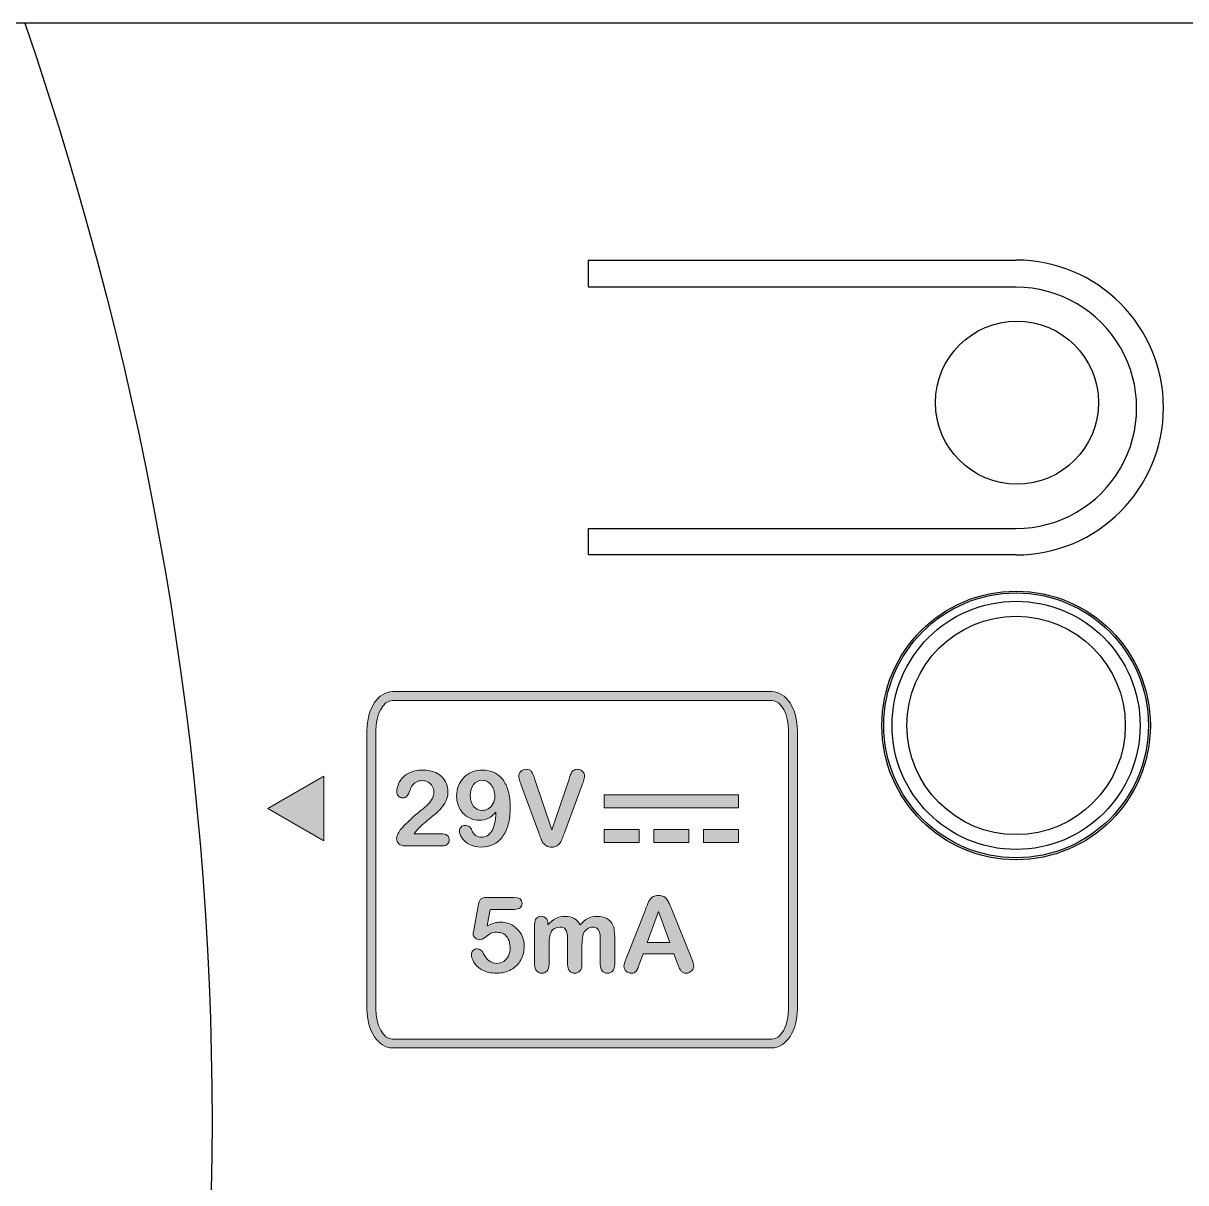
# Model space of a CAD drawing. Header units: millimetres. Extents: x -559267 to 14075, y 0 to 209897.
# Drawn here: x 895.9 to 904.59, y 112.74 to 121.4 of the extents above; entities that cross this region are included whole.
import ezdxf
from ezdxf.enums import TextEntityAlignment as Align

# ---------------------------------------------------------------- set-up
doc = ezdxf.new("R2010")
doc.units = ezdxf.units.MM
doc.layers.add('Enclosure', color=7, linetype='Continuous')
doc.layers.add('Serigraph', color=7, linetype='Continuous')
doc.layers.add('Таблицы', color=7, linetype='Continuous', lineweight=13)
doc.styles.get("Standard").update_dxf_attribs({"font": 'arial.ttf'})
doc.styles.add('Unecom', font='GOST2304A_0.ttf', dxfattribs={"height": 2.5})

# ---------------------------------------------------------------- blocks, each defined once
blk = doc.blocks.new('Dali Draiver1')
at = {"layer": 'Serigraph'}
h = blk.add_hatch(color=256, dxfattribs=at)
h.dxf.hatch_style = 2
edge = h.paths.add_edge_path()
edge.add_spline(control_points=[(-42.344, 23.611), (-42.344, 23.611), (-49.993, 23.611), (-49.993, 23.611), (-50.281, 23.611), (-50.507, 23.957), (-50.507, 24.399), (-50.507, 24.399), (-50.507, 29.999), (-50.507, 29.999), (-50.507, 30.441), (-50.281, 30.788), (-49.993, 30.788), (-49.993, 30.788), (-42.344, 30.788), (-42.344, 30.788), (-42.056, 30.788), (-41.83, 30.441), (-41.83, 29.999), (-41.83, 29.999), (-41.83, 24.399), (-41.83, 24.399), (-41.83, 23.957), (-42.056, 23.611), (-42.344, 23.611)], knot_values=[0, 0, 0, 0, 1, 1, 1, 2, 2, 2, 3, 3, 3, 4, 4, 4, 5, 5, 5, 6, 6, 6, 7, 7, 7, 8, 8, 8, 8], degree=3, periodic=0)
edge = h.paths.add_edge_path()
edge.add_spline(control_points=[(-49.993, 30.611), (-50.176, 30.611), (-50.33, 30.331), (-50.33, 29.999), (-50.33, 29.999), (-50.33, 24.399), (-50.33, 24.399), (-50.33, 24.068), (-50.176, 23.788), (-49.993, 23.788), (-49.993, 23.788), (-42.344, 23.788), (-42.344, 23.788), (-42.161, 23.788), (-42.007, 24.068), (-42.007, 24.399), (-42.007, 24.399), (-42.007, 29.999), (-42.007, 29.999), (-42.007, 30.331), (-42.161, 30.611), (-42.344, 30.611), (-42.344, 30.611), (-49.993, 30.611), (-49.993, 30.611)], knot_values=[0, 0, 0, 0, 1, 1, 1, 2, 2, 2, 3, 3, 3, 4, 4, 4, 5, 5, 5, 6, 6, 6, 7, 7, 7, 8, 8, 8, 8], degree=3, periodic=0)
blk.add_hatch(color=256, dxfattribs=at).paths.add_polyline_path([(-51.374, 27.779), (-52.503, 28.431), (-51.374, 29.083)])
h = blk.add_hatch(color=256, dxfattribs=at)
h.dxf.hatch_style = 2
edge = h.paths.add_edge_path()
edge.add_spline(control_points=[(-49.554, 27.926), (-49.554, 27.926), (-49.014, 27.926), (-49.014, 27.926), (-48.96, 27.926), (-48.919, 27.915), (-48.891, 27.892), (-48.863, 27.87), (-48.849, 27.84), (-48.849, 27.803), (-48.849, 27.769), (-48.86, 27.74), (-48.882, 27.717), (-48.905, 27.693), (-48.939, 27.682), (-48.984, 27.682), (-48.984, 27.682), (-49.745, 27.682), (-49.745, 27.682), (-49.797, 27.682), (-49.837, 27.696), (-49.866, 27.725), (-49.895, 27.753), (-49.909, 27.787), (-49.909, 27.825), (-49.909, 27.85), (-49.9, 27.883), (-49.881, 27.924), (-49.863, 27.965), (-49.842, 27.997), (-49.82, 28.021), (-49.729, 28.116), (-49.646, 28.197), (-49.572, 28.265), (-49.499, 28.333), (-49.446, 28.378), (-49.414, 28.399), (-49.358, 28.439), (-49.311, 28.479), (-49.273, 28.519), (-49.236, 28.56), (-49.207, 28.601), (-49.187, 28.643), (-49.168, 28.686), (-49.158, 28.727), (-49.158, 28.768), (-49.158, 28.812), (-49.168, 28.851), (-49.189, 28.886), (-49.21, 28.921), (-49.239, 28.948), (-49.275, 28.967), (-49.311, 28.987), (-49.351, 28.996), (-49.393, 28.996), (-49.484, 28.996), (-49.555, 28.957), (-49.606, 28.877), (-49.613, 28.867), (-49.625, 28.839), (-49.641, 28.793), (-49.657, 28.746), (-49.675, 28.711), (-49.696, 28.686), (-49.716, 28.661), (-49.746, 28.649), (-49.785, 28.649), (-49.82, 28.649), (-49.848, 28.66), (-49.871, 28.683), (-49.894, 28.706), (-49.905, 28.737), (-49.905, 28.776), (-49.905, 28.824), (-49.894, 28.873), (-49.873, 28.925), (-49.852, 28.977), (-49.82, 29.023), (-49.777, 29.066), (-49.735, 29.108), (-49.681, 29.141), (-49.616, 29.167), (-49.551, 29.193), (-49.475, 29.206), (-49.387, 29.206), (-49.282, 29.206), (-49.192, 29.19), (-49.118, 29.156), (-49.069, 29.134), (-49.027, 29.104), (-48.99, 29.066), (-48.954, 29.027), (-48.925, 28.982), (-48.905, 28.932), (-48.885, 28.881), (-48.875, 28.828), (-48.875, 28.774), (-48.875, 28.689), (-48.896, 28.611), (-48.938, 28.541), (-48.981, 28.471), (-49.024, 28.416), (-49.068, 28.377), (-49.112, 28.337), (-49.186, 28.275), (-49.29, 28.19), (-49.393, 28.105), (-49.464, 28.04), (-49.503, 27.993), (-49.52, 27.974), (-49.536, 27.952), (-49.554, 27.926)], knot_values=[0, 0, 0, 0, 1, 1, 1, 2, 2, 2, 3, 3, 3, 4, 4, 4, 5, 5, 5, 6, 6, 6, 7, 7, 7, 8, 8, 8, 9, 9, 9, 10, 10, 10, 11, 11, 11, 12, 12, 12, 13, 13, 13, 14, 14, 14, 15, 15, 15, 16, 16, 16, 17, 17, 17, 18, 18, 18, 19, 19, 19, 20, 20, 20, 21, 21, 21, 22, 22, 22, 23, 23, 23, 24, 24, 24, 25, 25, 25, 26, 26, 26, 27, 27, 27, 28, 28, 28, 29, 29, 29, 30, 30, 30, 31, 31, 31, 32, 32, 32, 33, 33, 33, 34, 34, 34, 35, 35, 35, 36, 36, 36, 37, 37, 37, 37], degree=3, periodic=0)
h = blk.add_hatch(color=256, dxfattribs=at)
h.dxf.hatch_style = 2
edge = h.paths.add_edge_path()
edge.add_spline(control_points=[(-47.906, 28.361), (-47.952, 28.307), (-48.003, 28.266), (-48.059, 28.239), (-48.115, 28.212), (-48.177, 28.198), (-48.245, 28.198), (-48.31, 28.198), (-48.37, 28.211), (-48.427, 28.236), (-48.483, 28.261), (-48.531, 28.296), (-48.572, 28.342), (-48.613, 28.387), (-48.645, 28.439), (-48.667, 28.5), (-48.689, 28.56), (-48.7, 28.623), (-48.7, 28.689), (-48.7, 28.76), (-48.688, 28.828), (-48.663, 28.891), (-48.638, 28.955), (-48.602, 29.01), (-48.556, 29.057), (-48.51, 29.104), (-48.455, 29.141), (-48.391, 29.167), (-48.328, 29.193), (-48.257, 29.206), (-48.18, 29.206), (-48.091, 29.206), (-48.012, 29.19), (-47.942, 29.157), (-47.873, 29.125), (-47.814, 29.078), (-47.767, 29.016), (-47.719, 28.955), (-47.683, 28.877), (-47.657, 28.783), (-47.632, 28.69), (-47.619, 28.584), (-47.619, 28.465), (-47.619, 28.333), (-47.632, 28.216), (-47.659, 28.115), (-47.686, 28.014), (-47.725, 27.929), (-47.777, 27.861), (-47.828, 27.792), (-47.889, 27.741), (-47.961, 27.708), (-48.033, 27.675), (-48.114, 27.658), (-48.205, 27.658), (-48.294, 27.658), (-48.372, 27.675), (-48.438, 27.709), (-48.505, 27.743), (-48.555, 27.785), (-48.589, 27.836), (-48.624, 27.887), (-48.641, 27.936), (-48.641, 27.982), (-48.641, 28.011), (-48.63, 28.037), (-48.609, 28.06), (-48.588, 28.083), (-48.56, 28.094), (-48.527, 28.094), (-48.497, 28.094), (-48.47, 28.086), (-48.446, 28.069), (-48.422, 28.052), (-48.403, 28.026), (-48.391, 27.993), (-48.376, 27.951), (-48.351, 27.918), (-48.316, 27.893), (-48.28, 27.868), (-48.241, 27.855), (-48.197, 27.855), (-48.157, 27.855), (-48.12, 27.865), (-48.085, 27.885), (-48.05, 27.905), (-48.02, 27.933), (-47.995, 27.97), (-47.945, 28.044), (-47.916, 28.174), (-47.906, 28.361)], knot_values=[0, 0, 0, 0, 1, 1, 1, 2, 2, 2, 3, 3, 3, 4, 4, 4, 5, 5, 5, 6, 6, 6, 7, 7, 7, 8, 8, 8, 9, 9, 9, 10, 10, 10, 11, 11, 11, 12, 12, 12, 13, 13, 13, 14, 14, 14, 15, 15, 15, 16, 16, 16, 17, 17, 17, 18, 18, 18, 19, 19, 19, 20, 20, 20, 21, 21, 21, 22, 22, 22, 23, 23, 23, 24, 24, 24, 25, 25, 25, 26, 26, 26, 27, 27, 27, 28, 28, 28, 29, 29, 29, 30, 30, 30, 30], degree=3, periodic=0)
edge = h.paths.add_edge_path()
edge.add_spline(control_points=[(-47.93, 28.677), (-47.93, 28.724), (-47.936, 28.767), (-47.949, 28.807), (-47.962, 28.846), (-47.98, 28.881), (-48.003, 28.909), (-48.026, 28.938), (-48.054, 28.961), (-48.086, 28.978), (-48.118, 28.994), (-48.153, 29.002), (-48.19, 29.002), (-48.256, 29.002), (-48.311, 28.974), (-48.357, 28.918), (-48.402, 28.862), (-48.425, 28.788), (-48.425, 28.696), (-48.425, 28.604), (-48.402, 28.531), (-48.357, 28.476), (-48.311, 28.422), (-48.254, 28.395), (-48.184, 28.395), (-48.142, 28.395), (-48.101, 28.406), (-48.062, 28.428), (-48.023, 28.451), (-47.991, 28.483), (-47.967, 28.526), (-47.942, 28.569), (-47.93, 28.619), (-47.93, 28.677)], knot_values=[0, 0, 0, 0, 1, 1, 1, 2, 2, 2, 3, 3, 3, 4, 4, 4, 5, 5, 5, 6, 6, 6, 7, 7, 7, 8, 8, 8, 9, 9, 9, 10, 10, 10, 11, 11, 11, 11], degree=3, periodic=0)
h = blk.add_hatch(color=256, dxfattribs=at)
h.dxf.hatch_style = 2
edge = h.paths.add_edge_path()
edge.add_spline(control_points=[(-47.121, 29.021), (-47.121, 29.021), (-46.778, 28.005), (-46.778, 28.005), (-46.778, 28.005), (-46.433, 29.028), (-46.433, 29.028), (-46.416, 29.082), (-46.402, 29.119), (-46.393, 29.14), (-46.384, 29.161), (-46.369, 29.18), (-46.349, 29.197), (-46.328, 29.214), (-46.3, 29.223), (-46.264, 29.223), (-46.238, 29.223), (-46.213, 29.216), (-46.191, 29.203), (-46.169, 29.19), (-46.151, 29.172), (-46.138, 29.151), (-46.126, 29.129), (-46.119, 29.107), (-46.119, 29.085), (-46.119, 29.07), (-46.121, 29.054), (-46.125, 29.036), (-46.13, 29.018), (-46.135, 29.001), (-46.141, 28.984), (-46.147, 28.967), (-46.153, 28.95), (-46.16, 28.932), (-46.16, 28.932), (-46.526, 27.942), (-46.526, 27.942), (-46.54, 27.904), (-46.553, 27.868), (-46.566, 27.834), (-46.579, 27.8), (-46.594, 27.77), (-46.611, 27.744), (-46.628, 27.718), (-46.651, 27.697), (-46.68, 27.681), (-46.709, 27.664), (-46.744, 27.656), (-46.785, 27.656), (-46.826, 27.656), (-46.861, 27.664), (-46.89, 27.68), (-46.918, 27.696), (-46.941, 27.718), (-46.959, 27.744), (-46.977, 27.771), (-46.992, 27.801), (-47.005, 27.835), (-47.018, 27.868), (-47.031, 27.904), (-47.044, 27.942), (-47.044, 27.942), (-47.405, 28.924), (-47.405, 28.924), (-47.411, 28.942), (-47.418, 28.959), (-47.424, 28.977), (-47.431, 28.994), (-47.436, 29.012), (-47.441, 29.032), (-47.445, 29.052), (-47.447, 29.069), (-47.447, 29.083), (-47.447, 29.118), (-47.433, 29.15), (-47.405, 29.179), (-47.377, 29.208), (-47.341, 29.223), (-47.299, 29.223), (-47.246, 29.223), (-47.209, 29.207), (-47.187, 29.175), (-47.166, 29.143), (-47.143, 29.091), (-47.121, 29.021)], knot_values=[0, 0, 0, 0, 1, 1, 1, 2, 2, 2, 3, 3, 3, 4, 4, 4, 5, 5, 5, 6, 6, 6, 7, 7, 7, 8, 8, 8, 9, 9, 9, 10, 10, 10, 11, 11, 11, 12, 12, 12, 13, 13, 13, 14, 14, 14, 15, 15, 15, 16, 16, 16, 17, 17, 17, 18, 18, 18, 19, 19, 19, 20, 20, 20, 21, 21, 21, 22, 22, 22, 23, 23, 23, 24, 24, 24, 25, 25, 25, 26, 26, 26, 27, 27, 27, 28, 28, 28, 28], degree=3, periodic=0)
h = blk.add_hatch(color=256, dxfattribs=at)
h.dxf.hatch_style = 2
h.paths.add_polyline_path([(-43.019, 28.446), (-45.724, 28.446), (-45.724, 28.711), (-43.019, 28.711)])
h = blk.add_hatch(color=256, dxfattribs=at)
h.dxf.hatch_style = 2
h.paths.add_polyline_path([(-45.019, 27.747), (-45.724, 27.747), (-45.724, 28.012), (-45.019, 28.012)])
h = blk.add_hatch(color=256, dxfattribs=at)
h.dxf.hatch_style = 2
h.paths.add_polyline_path([(-44.018, 27.747), (-44.724, 27.747), (-44.724, 28.012), (-44.018, 28.012)])
h = blk.add_hatch(color=256, dxfattribs=at)
h.dxf.hatch_style = 2
h.paths.add_polyline_path([(-43.018, 27.747), (-43.724, 27.747), (-43.724, 28.012), (-43.018, 28.012)])
h = blk.add_hatch(color=256, dxfattribs=at)
h.dxf.hatch_style = 2
edge = h.paths.add_edge_path()
edge.add_spline(control_points=[(-47.535, 26.401), (-47.535, 26.401), (-48.026, 26.401), (-48.026, 26.401), (-48.026, 26.401), (-48.085, 26.067), (-48.085, 26.067), (-47.987, 26.119), (-47.896, 26.145), (-47.814, 26.145), (-47.748, 26.145), (-47.686, 26.133), (-47.628, 26.108), (-47.571, 26.083), (-47.52, 26.049), (-47.477, 26.005), (-47.433, 25.961), (-47.399, 25.909), (-47.374, 25.85), (-47.35, 25.79), (-47.337, 25.725), (-47.337, 25.656), (-47.337, 25.556), (-47.36, 25.465), (-47.404, 25.383), (-47.449, 25.301), (-47.514, 25.236), (-47.598, 25.188), (-47.683, 25.14), (-47.78, 25.116), (-47.89, 25.116), (-48.014, 25.116), (-48.114, 25.138), (-48.19, 25.184), (-48.267, 25.229), (-48.322, 25.282), (-48.354, 25.34), (-48.386, 25.399), (-48.402, 25.451), (-48.402, 25.495), (-48.402, 25.522), (-48.391, 25.547), (-48.368, 25.571), (-48.346, 25.596), (-48.318, 25.608), (-48.284, 25.608), (-48.226, 25.608), (-48.183, 25.574), (-48.155, 25.507), (-48.127, 25.446), (-48.09, 25.398), (-48.043, 25.364), (-47.996, 25.33), (-47.944, 25.313), (-47.886, 25.313), (-47.833, 25.313), (-47.787, 25.327), (-47.747, 25.354), (-47.707, 25.382), (-47.676, 25.42), (-47.654, 25.468), (-47.632, 25.516), (-47.621, 25.571), (-47.621, 25.632), (-47.621, 25.699), (-47.633, 25.755), (-47.657, 25.802), (-47.68, 25.849), (-47.711, 25.884), (-47.751, 25.907), (-47.79, 25.93), (-47.834, 25.941), (-47.882, 25.941), (-47.941, 25.941), (-47.984, 25.934), (-48.009, 25.92), (-48.035, 25.905), (-48.071, 25.88), (-48.119, 25.844), (-48.167, 25.808), (-48.206, 25.79), (-48.237, 25.79), (-48.271, 25.79), (-48.301, 25.802), (-48.327, 25.826), (-48.354, 25.851), (-48.367, 25.878), (-48.367, 25.909), (-48.367, 25.913), (-48.363, 25.936), (-48.355, 25.98), (-48.355, 25.98), (-48.268, 26.475), (-48.268, 26.475), (-48.259, 26.534), (-48.241, 26.577), (-48.215, 26.604), (-48.189, 26.631), (-48.146, 26.644), (-48.087, 26.644), (-48.087, 26.644), (-47.541, 26.644), (-47.541, 26.644), (-47.433, 26.644), (-47.38, 26.603), (-47.38, 26.521), (-47.38, 26.485), (-47.393, 26.457), (-47.419, 26.434), (-47.445, 26.412), (-47.484, 26.401), (-47.535, 26.401)], knot_values=[0, 0, 0, 0, 1, 1, 1, 2, 2, 2, 3, 3, 3, 4, 4, 4, 5, 5, 5, 6, 6, 6, 7, 7, 7, 8, 8, 8, 9, 9, 9, 10, 10, 10, 11, 11, 11, 12, 12, 12, 13, 13, 13, 14, 14, 14, 15, 15, 15, 16, 16, 16, 17, 17, 17, 18, 18, 18, 19, 19, 19, 20, 20, 20, 21, 21, 21, 22, 22, 22, 23, 23, 23, 24, 24, 24, 25, 25, 25, 26, 26, 26, 27, 27, 27, 28, 28, 28, 29, 29, 29, 30, 30, 30, 31, 31, 31, 32, 32, 32, 33, 33, 33, 34, 34, 34, 35, 35, 35, 36, 36, 36, 37, 37, 37, 37], degree=3, periodic=0)
h = blk.add_hatch(color=256, dxfattribs=at)
h.dxf.hatch_style = 2
edge = h.paths.add_edge_path()
edge.add_spline(control_points=[(-44.249, 25.313), (-44.249, 25.313), (-44.321, 25.503), (-44.321, 25.503), (-44.321, 25.503), (-44.937, 25.503), (-44.937, 25.503), (-44.937, 25.503), (-45.01, 25.309), (-45.01, 25.309), (-45.038, 25.233), (-45.062, 25.182), (-45.082, 25.155), (-45.102, 25.129), (-45.135, 25.116), (-45.18, 25.116), (-45.219, 25.116), (-45.253, 25.13), (-45.283, 25.158), (-45.312, 25.186), (-45.327, 25.218), (-45.327, 25.254), (-45.327, 25.275), (-45.324, 25.296), (-45.317, 25.318), (-45.31, 25.34), (-45.298, 25.371), (-45.283, 25.41), (-45.283, 25.41), (-44.895, 26.394), (-44.895, 26.394), (-44.884, 26.422), (-44.871, 26.456), (-44.855, 26.496), (-44.84, 26.536), (-44.823, 26.569), (-44.806, 26.595), (-44.788, 26.621), (-44.765, 26.642), (-44.736, 26.658), (-44.708, 26.674), (-44.672, 26.683), (-44.63, 26.683), (-44.588, 26.683), (-44.552, 26.674), (-44.523, 26.658), (-44.495, 26.642), (-44.472, 26.621), (-44.454, 26.596), (-44.437, 26.57), (-44.422, 26.543), (-44.41, 26.514), (-44.398, 26.484), (-44.382, 26.445), (-44.364, 26.396), (-44.364, 26.396), (-43.968, 25.419), (-43.968, 25.419), (-43.937, 25.344), (-43.921, 25.29), (-43.921, 25.256), (-43.921, 25.221), (-43.936, 25.189), (-43.965, 25.16), (-43.995, 25.13), (-44.03, 25.116), (-44.071, 25.116), (-44.095, 25.116), (-44.116, 25.12), (-44.133, 25.129), (-44.151, 25.137), (-44.165, 25.149), (-44.177, 25.164), (-44.188, 25.179), (-44.201, 25.201), (-44.214, 25.232), (-44.228, 25.263), (-44.239, 25.29), (-44.249, 25.313)], knot_values=[0, 0, 0, 0, 1, 1, 1, 2, 2, 2, 3, 3, 3, 4, 4, 4, 5, 5, 5, 6, 6, 6, 7, 7, 7, 8, 8, 8, 9, 9, 9, 10, 10, 10, 11, 11, 11, 12, 12, 12, 13, 13, 13, 14, 14, 14, 15, 15, 15, 16, 16, 16, 17, 17, 17, 18, 18, 18, 19, 19, 19, 20, 20, 20, 21, 21, 21, 22, 22, 22, 23, 23, 23, 24, 24, 24, 25, 25, 25, 26, 26, 26, 26], degree=3, periodic=0)
h.paths.add_polyline_path([(-44.857, 25.734), (-44.404, 25.734), (-44.633, 26.359)])
h = blk.add_hatch(color=256, dxfattribs=at)
h.dxf.hatch_style = 2
edge = h.paths.add_edge_path()
edge.add_spline(control_points=[(-46.172, 25.669), (-46.172, 25.669), (-46.172, 25.293), (-46.172, 25.293), (-46.172, 25.234), (-46.186, 25.19), (-46.213, 25.16), (-46.24, 25.131), (-46.275, 25.116), (-46.319, 25.116), (-46.362, 25.116), (-46.397, 25.131), (-46.423, 25.16), (-46.45, 25.19), (-46.463, 25.234), (-46.463, 25.293), (-46.463, 25.293), (-46.463, 25.743), (-46.463, 25.743), (-46.463, 25.814), (-46.465, 25.869), (-46.47, 25.908), (-46.475, 25.948), (-46.488, 25.98), (-46.509, 26.005), (-46.531, 26.03), (-46.565, 26.043), (-46.611, 26.043), (-46.703, 26.043), (-46.764, 26.011), (-46.793, 25.948), (-46.822, 25.884), (-46.837, 25.793), (-46.837, 25.675), (-46.837, 25.675), (-46.837, 25.293), (-46.837, 25.293), (-46.837, 25.235), (-46.85, 25.191), (-46.877, 25.161), (-46.903, 25.131), (-46.938, 25.116), (-46.982, 25.116), (-47.024, 25.116), (-47.059, 25.131), (-47.087, 25.161), (-47.114, 25.191), (-47.127, 25.235), (-47.127, 25.293), (-47.127, 25.293), (-47.127, 26.101), (-47.127, 26.101), (-47.127, 26.154), (-47.115, 26.194), (-47.091, 26.222), (-47.066, 26.249), (-47.034, 26.263), (-46.994, 26.263), (-46.956, 26.263), (-46.923, 26.25), (-46.898, 26.224), (-46.872, 26.198), (-46.859, 26.163), (-46.859, 26.117), (-46.859, 26.117), (-46.859, 26.09), (-46.859, 26.09), (-46.81, 26.149), (-46.757, 26.192), (-46.702, 26.22), (-46.646, 26.247), (-46.584, 26.261), (-46.516, 26.261), (-46.445, 26.261), (-46.384, 26.247), (-46.333, 26.218), (-46.282, 26.19), (-46.24, 26.148), (-46.207, 26.09), (-46.159, 26.148), (-46.108, 26.191), (-46.054, 26.219), (-45.999, 26.247), (-45.939, 26.261), (-45.873, 26.261), (-45.796, 26.261), (-45.729, 26.246), (-45.673, 26.215), (-45.617, 26.185), (-45.576, 26.142), (-45.548, 26.085), (-45.524, 26.034), (-45.512, 25.954), (-45.512, 25.844), (-45.512, 25.844), (-45.512, 25.293), (-45.512, 25.293), (-45.512, 25.234), (-45.525, 25.19), (-45.552, 25.16), (-45.579, 25.131), (-45.615, 25.116), (-45.659, 25.116), (-45.702, 25.116), (-45.737, 25.131), (-45.764, 25.161), (-45.791, 25.191), (-45.805, 25.235), (-45.805, 25.293), (-45.805, 25.293), (-45.805, 25.768), (-45.805, 25.768), (-45.805, 25.828), (-45.807, 25.877), (-45.812, 25.914), (-45.817, 25.95), (-45.831, 25.981), (-45.854, 26.006), (-45.877, 26.03), (-45.911, 26.043), (-45.958, 26.043), (-45.995, 26.043), (-46.03, 26.032), (-46.063, 26.01), (-46.097, 25.988), (-46.123, 25.958), (-46.141, 25.921), (-46.162, 25.873), (-46.172, 25.789), (-46.172, 25.669)], knot_values=[0, 0, 0, 0, 1, 1, 1, 2, 2, 2, 3, 3, 3, 4, 4, 4, 5, 5, 5, 6, 6, 6, 7, 7, 7, 8, 8, 8, 9, 9, 9, 10, 10, 10, 11, 11, 11, 12, 12, 12, 13, 13, 13, 14, 14, 14, 15, 15, 15, 16, 16, 16, 17, 17, 17, 18, 18, 18, 19, 19, 19, 20, 20, 20, 21, 21, 21, 22, 22, 22, 23, 23, 23, 24, 24, 24, 25, 25, 25, 26, 26, 26, 27, 27, 27, 28, 28, 28, 29, 29, 29, 30, 30, 30, 31, 31, 31, 32, 32, 32, 33, 33, 33, 34, 34, 34, 35, 35, 35, 36, 36, 36, 37, 37, 37, 38, 38, 38, 39, 39, 39, 40, 40, 40, 41, 41, 41, 42, 42, 42, 43, 43, 43, 43], degree=3, periodic=0)
at = {"layer": 'Enclosure'}
blk.add_line((72.3, 44.253), (-72.3, 44.253), dxfattribs=at)
at = {"layer": 'Enclosure', "color": 7, "linetype": 'Continuous'}
for p, q in [((-46.046, 39.482), (-37.422, 39.482)), ((-46.038, 38.948), (-46.039, 39.482)), ((-37.422, 38.935), (-46.045, 38.935)), ((-46.038, 33.541), (-46.039, 34.075)), ((-46.039, 34.075), (-37.422, 34.075)), ((-37.422, 33.541), (-46.038, 33.541))]:
    blk.add_line(p, q, dxfattribs=at)
for centre, radius in [((-37.404, 36.61), 1.643), ((-37.422, 30.106), 2.706), ((-37.422, 30.108), 2.668), ((-37.422, 30.108), 2.5), ((-37.422, 30.108), 2.2)]:
    blk.add_circle(centre, radius, dxfattribs=at)
for centre, radius, start, end in [((-37.422, 36.512), 2.97, 270.0068, 89.9932), ((-37.422, 36.505), 2.43, 269.9945, 90.0055)]:
    blk.add_arc(centre, radius, start, end, dxfattribs=at)
at = {"layer": 'Enclosure', "color": 7, "linetype": 'Continuous', "extrusion": (0, 0, -1)}
blk.add_ellipse((-1394.685, 22.143), major_axis=(-1341.056, 0), ratio=0.22, start_param=3.066583, end_param=3.216717, dxfattribs=at)
at = {"layer": 'Serigraph', "lineweight": 0}
for p, q in [((-52.503, 28.431), (-51.374, 29.083)), ((-51.374, 29.083), (-51.374, 27.779)), ((-45.724, 28.446), (-45.724, 28.711)), ((-45.724, 28.711), (-43.019, 28.711)), ((-43.019, 28.711), (-43.019, 28.446)), ((-51.374, 27.779), (-52.503, 28.431)), ((-43.019, 28.446), (-45.724, 28.446)), ((-45.724, 27.747), (-45.724, 28.012)), ((-45.724, 28.012), (-45.019, 28.012)), ((-45.019, 28.012), (-45.019, 27.747)), ((-44.724, 27.747), (-44.724, 28.012)), ((-44.724, 28.012), (-44.018, 28.012)), ((-44.018, 28.012), (-44.018, 27.747)), ((-43.724, 27.747), (-43.724, 28.012)), ((-43.724, 28.012), (-43.018, 28.012)), ((-43.018, 28.012), (-43.018, 27.747)), ((-45.019, 27.747), (-45.724, 27.747)), ((-44.018, 27.747), (-44.724, 27.747)), ((-43.018, 27.747), (-43.724, 27.747)), ((-44.633, 26.359), (-44.857, 25.734)), ((-44.404, 25.734), (-44.633, 26.359)), ((-44.857, 25.734), (-44.404, 25.734))]:
    blk.add_line(p, q, dxfattribs=at)
for points in [[(-50.507, 29.999), (-50.507, 30.441), (-50.281, 30.788), (-49.993, 30.788)], [(-49.993, 30.788), (-49.993, 30.788), (-42.344, 30.788), (-42.344, 30.788)], [(-42.344, 30.788), (-42.056, 30.788), (-41.83, 30.441), (-41.83, 29.999)], [(-49.993, 30.611), (-50.176, 30.611), (-50.33, 30.331), (-50.33, 29.999)], [(-42.344, 30.611), (-42.344, 30.611), (-49.993, 30.611), (-49.993, 30.611)], [(-42.007, 29.999), (-42.007, 30.331), (-42.161, 30.611), (-42.344, 30.611)], [(-50.507, 24.399), (-50.507, 24.399), (-50.507, 29.999), (-50.507, 29.999)], [(-50.33, 29.999), (-50.33, 29.999), (-50.33, 24.399), (-50.33, 24.399)], [(-42.007, 24.399), (-42.007, 24.399), (-42.007, 29.999), (-42.007, 29.999)], [(-41.83, 29.999), (-41.83, 29.999), (-41.83, 24.399), (-41.83, 24.399)], [(-49.873, 28.925), (-49.852, 28.977), (-49.82, 29.023), (-49.777, 29.066)], [(-49.777, 29.066), (-49.735, 29.108), (-49.681, 29.141), (-49.616, 29.167)], [(-49.118, 29.156), (-49.069, 29.134), (-49.027, 29.104), (-48.99, 29.066)], [(-48.99, 29.066), (-48.954, 29.027), (-48.925, 28.982), (-48.905, 28.932)], [(-48.663, 28.891), (-48.638, 28.955), (-48.602, 29.01), (-48.556, 29.057)], [(-48.556, 29.057), (-48.51, 29.104), (-48.455, 29.141), (-48.391, 29.167)], [(-47.942, 29.157), (-47.873, 29.125), (-47.814, 29.078), (-47.767, 29.016)], [(-47.187, 29.175), (-47.166, 29.143), (-47.143, 29.091), (-47.121, 29.021)], [(-46.433, 29.028), (-46.416, 29.082), (-46.402, 29.119), (-46.393, 29.14)], [(-46.393, 29.14), (-46.384, 29.161), (-46.369, 29.18), (-46.349, 29.197)], [(-46.191, 29.203), (-46.169, 29.19), (-46.151, 29.172), (-46.138, 29.151)], [(-49.606, 28.877), (-49.613, 28.867), (-49.625, 28.839), (-49.641, 28.793)], [(-49.189, 28.886), (-49.21, 28.921), (-49.239, 28.948), (-49.275, 28.967)], [(-48.003, 28.909), (-48.026, 28.938), (-48.054, 28.961), (-48.086, 28.978)], [(-47.949, 28.807), (-47.962, 28.846), (-47.98, 28.881), (-48.003, 28.909)], [(-47.424, 28.977), (-47.431, 28.994), (-47.436, 29.012), (-47.441, 29.032)], [(-47.405, 28.924), (-47.411, 28.942), (-47.418, 28.959), (-47.424, 28.977)], [(-47.044, 27.942), (-47.044, 27.942), (-47.405, 28.924), (-47.405, 28.924)], [(-47.121, 29.021), (-47.121, 29.021), (-46.778, 28.005), (-46.778, 28.005)], [(-46.778, 28.005), (-46.778, 28.005), (-46.433, 29.028), (-46.433, 29.028)], [(-46.16, 28.932), (-46.16, 28.932), (-46.526, 27.942), (-46.526, 27.942)], [(-46.141, 28.984), (-46.147, 28.967), (-46.153, 28.95), (-46.16, 28.932)], [(-46.125, 29.036), (-46.13, 29.018), (-46.135, 29.001), (-46.141, 28.984)], [(-49.641, 28.793), (-49.657, 28.746), (-49.675, 28.711), (-49.696, 28.686)], [(-49.273, 28.519), (-49.236, 28.56), (-49.207, 28.601), (-49.187, 28.643)], [(-47.93, 28.677), (-47.93, 28.724), (-47.936, 28.767), (-47.949, 28.807)], [(-49.414, 28.399), (-49.358, 28.439), (-49.311, 28.479), (-49.273, 28.519)], [(-49.068, 28.377), (-49.112, 28.337), (-49.186, 28.275), (-49.29, 28.19)], [(-48.938, 28.541), (-48.981, 28.471), (-49.024, 28.416), (-49.068, 28.377)], [(-48.572, 28.342), (-48.613, 28.387), (-48.645, 28.439), (-48.667, 28.5)], [(-47.906, 28.361), (-47.952, 28.307), (-48.003, 28.266), (-48.059, 28.239)], [(-47.995, 27.97), (-47.945, 28.044), (-47.916, 28.174), (-47.906, 28.361)], [(-49.29, 28.19), (-49.393, 28.105), (-49.464, 28.04), (-49.503, 27.993)], [(-48.427, 28.236), (-48.483, 28.261), (-48.531, 28.296), (-48.572, 28.342)], [(-49.881, 27.924), (-49.863, 27.965), (-49.842, 27.997), (-49.82, 28.021)], [(-49.503, 27.993), (-49.52, 27.974), (-49.536, 27.952), (-49.554, 27.926)], [(-49.554, 27.926), (-49.554, 27.926), (-49.014, 27.926), (-49.014, 27.926)], [(-49.014, 27.926), (-48.96, 27.926), (-48.919, 27.915), (-48.891, 27.892)], [(-48.446, 28.069), (-48.422, 28.052), (-48.403, 28.026), (-48.391, 27.993)], [(-48.391, 27.993), (-48.376, 27.951), (-48.351, 27.918), (-48.316, 27.893)], [(-48.085, 27.885), (-48.05, 27.905), (-48.02, 27.933), (-47.995, 27.97)], [(-47.659, 28.115), (-47.686, 28.014), (-47.725, 27.929), (-47.777, 27.861)], [(-47.005, 27.835), (-47.018, 27.868), (-47.031, 27.904), (-47.044, 27.942)], [(-46.526, 27.942), (-46.54, 27.904), (-46.553, 27.868), (-46.566, 27.834)], [(-48.984, 27.682), (-48.984, 27.682), (-49.745, 27.682), (-49.745, 27.682)], [(-48.882, 27.717), (-48.905, 27.693), (-48.939, 27.682), (-48.984, 27.682)], [(-48.438, 27.709), (-48.505, 27.743), (-48.555, 27.785), (-48.589, 27.836)], [(-47.777, 27.861), (-47.828, 27.792), (-47.889, 27.741), (-47.961, 27.708)], [(-46.959, 27.744), (-46.977, 27.771), (-46.992, 27.801), (-47.005, 27.835)], [(-46.89, 27.68), (-46.918, 27.696), (-46.941, 27.718), (-46.959, 27.744)], [(-46.611, 27.744), (-46.628, 27.718), (-46.651, 27.697), (-46.68, 27.681)], [(-46.566, 27.834), (-46.579, 27.8), (-46.594, 27.77), (-46.611, 27.744)], [(-48.268, 26.475), (-48.259, 26.534), (-48.241, 26.577), (-48.215, 26.604)], [(-48.215, 26.604), (-48.189, 26.631), (-48.146, 26.644), (-48.087, 26.644)], [(-48.087, 26.644), (-48.087, 26.644), (-47.541, 26.644), (-47.541, 26.644)], [(-44.895, 26.394), (-44.884, 26.422), (-44.871, 26.456), (-44.855, 26.496)], [(-44.855, 26.496), (-44.84, 26.536), (-44.823, 26.569), (-44.806, 26.595)], [(-44.806, 26.595), (-44.788, 26.621), (-44.765, 26.642), (-44.736, 26.658)], [(-44.523, 26.658), (-44.495, 26.642), (-44.472, 26.621), (-44.454, 26.596)], [(-44.454, 26.596), (-44.437, 26.57), (-44.422, 26.543), (-44.41, 26.514)], [(-44.41, 26.514), (-44.398, 26.484), (-44.382, 26.445), (-44.364, 26.396)], [(-48.355, 25.98), (-48.355, 25.98), (-48.268, 26.475), (-48.268, 26.475)], [(-48.026, 26.401), (-48.026, 26.401), (-48.085, 26.067), (-48.085, 26.067)], [(-47.535, 26.401), (-47.535, 26.401), (-48.026, 26.401), (-48.026, 26.401)], [(-47.419, 26.434), (-47.445, 26.412), (-47.484, 26.401), (-47.535, 26.401)], [(-45.283, 25.41), (-45.283, 25.41), (-44.895, 26.394), (-44.895, 26.394)], [(-44.364, 26.396), (-44.364, 26.396), (-43.968, 25.419), (-43.968, 25.419)], [(-47.628, 26.108), (-47.571, 26.083), (-47.52, 26.049), (-47.477, 26.005)], [(-47.127, 26.101), (-47.127, 26.154), (-47.115, 26.194), (-47.091, 26.222)], [(-47.127, 25.293), (-47.127, 25.293), (-47.127, 26.101), (-47.127, 26.101)], [(-46.898, 26.224), (-46.872, 26.198), (-46.859, 26.163), (-46.859, 26.117)], [(-46.859, 26.09), (-46.81, 26.149), (-46.757, 26.192), (-46.702, 26.22)], [(-46.859, 26.117), (-46.859, 26.117), (-46.859, 26.09), (-46.859, 26.09)], [(-46.063, 26.01), (-46.097, 25.988), (-46.123, 25.958), (-46.141, 25.921)], [(-45.548, 26.085), (-45.524, 26.034), (-45.512, 25.954), (-45.512, 25.844)], [(-47.657, 25.802), (-47.68, 25.849), (-47.711, 25.884), (-47.751, 25.907)], [(-47.477, 26.005), (-47.433, 25.961), (-47.399, 25.909), (-47.374, 25.85)], [(-46.793, 25.948), (-46.822, 25.884), (-46.837, 25.793), (-46.837, 25.675)], [(-46.463, 25.743), (-46.463, 25.814), (-46.465, 25.869), (-46.47, 25.908)], [(-46.141, 25.921), (-46.162, 25.873), (-46.172, 25.789), (-46.172, 25.669)], [(-45.805, 25.768), (-45.805, 25.828), (-45.807, 25.877), (-45.812, 25.914)], [(-45.512, 25.844), (-45.512, 25.844), (-45.512, 25.293), (-45.512, 25.293)], [(-46.837, 25.675), (-46.837, 25.675), (-46.837, 25.293), (-46.837, 25.293)], [(-46.463, 25.293), (-46.463, 25.293), (-46.463, 25.743), (-46.463, 25.743)], [(-46.172, 25.669), (-46.172, 25.669), (-46.172, 25.293), (-46.172, 25.293)], [(-45.805, 25.293), (-45.805, 25.293), (-45.805, 25.768), (-45.805, 25.768)], [(-48.19, 25.184), (-48.267, 25.229), (-48.322, 25.282), (-48.354, 25.34)], [(-48.155, 25.507), (-48.127, 25.446), (-48.09, 25.398), (-48.043, 25.364)], [(-47.747, 25.354), (-47.707, 25.382), (-47.676, 25.42), (-47.654, 25.468)], [(-47.404, 25.383), (-47.449, 25.301), (-47.514, 25.236), (-47.598, 25.188)], [(-45.317, 25.318), (-45.31, 25.34), (-45.298, 25.371), (-45.283, 25.41)], [(-45.01, 25.309), (-45.038, 25.233), (-45.062, 25.182), (-45.082, 25.155)], [(-44.937, 25.503), (-44.937, 25.503), (-45.01, 25.309), (-45.01, 25.309)], [(-44.321, 25.503), (-44.321, 25.503), (-44.937, 25.503), (-44.937, 25.503)], [(-44.249, 25.313), (-44.249, 25.313), (-44.321, 25.503), (-44.321, 25.503)], [(-44.214, 25.232), (-44.228, 25.263), (-44.239, 25.29), (-44.249, 25.313)], [(-47.087, 25.161), (-47.114, 25.191), (-47.127, 25.235), (-47.127, 25.293)], [(-46.837, 25.293), (-46.837, 25.235), (-46.85, 25.191), (-46.877, 25.161)], [(-46.423, 25.16), (-46.45, 25.19), (-46.463, 25.234), (-46.463, 25.293)], [(-46.172, 25.293), (-46.172, 25.234), (-46.186, 25.19), (-46.213, 25.16)], [(-45.764, 25.161), (-45.791, 25.191), (-45.805, 25.235), (-45.805, 25.293)], [(-45.512, 25.293), (-45.512, 25.234), (-45.525, 25.19), (-45.552, 25.16)], [(-44.177, 25.164), (-44.188, 25.179), (-44.201, 25.201), (-44.214, 25.232)], [(-49.993, 23.611), (-50.281, 23.611), (-50.507, 23.957), (-50.507, 24.399)], [(-50.33, 24.399), (-50.33, 24.068), (-50.176, 23.788), (-49.993, 23.788)], [(-41.83, 24.399), (-41.83, 23.957), (-42.056, 23.611), (-42.344, 23.611)], [(-42.344, 23.788), (-42.161, 23.788), (-42.007, 24.068), (-42.007, 24.399)], [(-49.993, 23.788), (-49.993, 23.788), (-42.344, 23.788), (-42.344, 23.788)], [(-42.344, 23.611), (-42.344, 23.611), (-49.993, 23.611), (-49.993, 23.611)]]:
    blk.add_open_spline(points, degree=3, dxfattribs=at)
for points, knots in [([(-49.616, 29.167), (-49.551, 29.193), (-49.475, 29.206), (-49.387, 29.206), (-49.282, 29.206), (-49.192, 29.19), (-49.118, 29.156)], [27, 27, 27, 27, 28, 28, 28, 29, 29, 29, 29]), ([(-48.391, 29.167), (-48.328, 29.193), (-48.257, 29.206), (-48.18, 29.206), (-48.091, 29.206), (-48.012, 29.19), (-47.942, 29.157)], [9, 9, 9, 9, 10, 10, 10, 11, 11, 11, 11]), ([(-47.441, 29.032), (-47.445, 29.052), (-47.447, 29.069), (-47.447, 29.083), (-47.447, 29.118), (-47.433, 29.15), (-47.405, 29.179)], [23, 23, 23, 23, 24, 24, 24, 25, 25, 25, 25]), ([(-47.405, 29.179), (-47.377, 29.208), (-47.341, 29.223), (-47.299, 29.223), (-47.246, 29.223), (-47.209, 29.207), (-47.187, 29.175)], [25, 25, 25, 25, 26, 26, 26, 27, 27, 27, 27]), ([(-46.349, 29.197), (-46.328, 29.214), (-46.3, 29.223), (-46.264, 29.223), (-46.238, 29.223), (-46.213, 29.216), (-46.191, 29.203)], [4, 4, 4, 4, 5, 5, 5, 6, 6, 6, 6]), ([(-46.138, 29.151), (-46.126, 29.129), (-46.119, 29.107), (-46.119, 29.085), (-46.119, 29.07), (-46.121, 29.054), (-46.125, 29.036)], [7, 7, 7, 7, 8, 8, 8, 9, 9, 9, 9]), ([(-49.871, 28.683), (-49.894, 28.706), (-49.905, 28.737), (-49.905, 28.776), (-49.905, 28.824), (-49.894, 28.873), (-49.873, 28.925)], [23, 23, 23, 23, 24, 24, 24, 25, 25, 25, 25]), ([(-49.275, 28.967), (-49.311, 28.987), (-49.351, 28.996), (-49.393, 28.996), (-49.484, 28.996), (-49.555, 28.957), (-49.606, 28.877)], [17, 17, 17, 17, 18, 18, 18, 19, 19, 19, 19]), ([(-49.187, 28.643), (-49.168, 28.686), (-49.158, 28.727), (-49.158, 28.768), (-49.158, 28.812), (-49.168, 28.851), (-49.189, 28.886)], [14, 14, 14, 14, 15, 15, 15, 16, 16, 16, 16]), ([(-48.905, 28.932), (-48.885, 28.881), (-48.875, 28.828), (-48.875, 28.774), (-48.875, 28.689), (-48.896, 28.611), (-48.938, 28.541)], [31, 31, 31, 31, 32, 32, 32, 33, 33, 33, 33]), ([(-48.667, 28.5), (-48.689, 28.56), (-48.7, 28.623), (-48.7, 28.689), (-48.7, 28.76), (-48.688, 28.828), (-48.663, 28.891)], [5, 5, 5, 5, 6, 6, 6, 7, 7, 7, 7]), ([(-48.357, 28.918), (-48.402, 28.862), (-48.425, 28.788), (-48.425, 28.696), (-48.425, 28.604), (-48.402, 28.531), (-48.357, 28.476)], [5, 5, 5, 5, 6, 6, 6, 7, 7, 7, 7]), ([(-48.086, 28.978), (-48.118, 28.994), (-48.153, 29.002), (-48.19, 29.002), (-48.256, 29.002), (-48.311, 28.974), (-48.357, 28.918)], [3, 3, 3, 3, 4, 4, 4, 5, 5, 5, 5]), ([(-47.767, 29.016), (-47.719, 28.955), (-47.683, 28.877), (-47.657, 28.783), (-47.632, 28.69), (-47.619, 28.584), (-47.619, 28.465), (-47.619, 28.333), (-47.632, 28.216), (-47.659, 28.115)], [12, 12, 12, 12, 13, 13, 13, 14, 14, 14, 15, 15, 15, 15]), ([(-49.696, 28.686), (-49.716, 28.661), (-49.746, 28.649), (-49.785, 28.649), (-49.82, 28.649), (-49.848, 28.66), (-49.871, 28.683)], [21, 21, 21, 21, 22, 22, 22, 23, 23, 23, 23]), ([(-48.062, 28.428), (-48.023, 28.451), (-47.991, 28.483), (-47.967, 28.526), (-47.942, 28.569), (-47.93, 28.619), (-47.93, 28.677)], [9, 9, 9, 9, 10, 10, 10, 11, 11, 11, 11]), ([(-49.82, 28.021), (-49.729, 28.116), (-49.646, 28.197), (-49.572, 28.265), (-49.499, 28.333), (-49.446, 28.378), (-49.414, 28.399)], [10, 10, 10, 10, 11, 11, 11, 12, 12, 12, 12]), ([(-48.357, 28.476), (-48.311, 28.422), (-48.254, 28.395), (-48.184, 28.395), (-48.142, 28.395), (-48.101, 28.406), (-48.062, 28.428)], [7, 7, 7, 7, 8, 8, 8, 9, 9, 9, 9]), ([(-48.059, 28.239), (-48.115, 28.212), (-48.177, 28.198), (-48.245, 28.198), (-48.31, 28.198), (-48.37, 28.211), (-48.427, 28.236)], [1, 1, 1, 1, 2, 2, 2, 3, 3, 3, 3]), ([(-49.745, 27.682), (-49.797, 27.682), (-49.837, 27.696), (-49.866, 27.725), (-49.895, 27.753), (-49.909, 27.787), (-49.909, 27.825), (-49.909, 27.85), (-49.9, 27.883), (-49.881, 27.924)], [6, 6, 6, 6, 7, 7, 7, 8, 8, 8, 9, 9, 9, 9]), ([(-48.891, 27.892), (-48.863, 27.87), (-48.849, 27.84), (-48.849, 27.803), (-48.849, 27.769), (-48.86, 27.74), (-48.882, 27.717)], [2, 2, 2, 2, 3, 3, 3, 4, 4, 4, 4]), ([(-48.589, 27.836), (-48.624, 27.887), (-48.641, 27.936), (-48.641, 27.982), (-48.641, 28.011), (-48.63, 28.037), (-48.609, 28.06)], [20, 20, 20, 20, 21, 21, 21, 22, 22, 22, 22]), ([(-48.609, 28.06), (-48.588, 28.083), (-48.56, 28.094), (-48.527, 28.094), (-48.497, 28.094), (-48.47, 28.086), (-48.446, 28.069)], [22, 22, 22, 22, 23, 23, 23, 24, 24, 24, 24]), ([(-48.316, 27.893), (-48.28, 27.868), (-48.241, 27.855), (-48.197, 27.855), (-48.157, 27.855), (-48.12, 27.865), (-48.085, 27.885)], [26, 26, 26, 26, 27, 27, 27, 28, 28, 28, 28]), ([(-47.961, 27.708), (-48.033, 27.675), (-48.114, 27.658), (-48.205, 27.658), (-48.294, 27.658), (-48.372, 27.675), (-48.438, 27.709)], [17, 17, 17, 17, 18, 18, 18, 19, 19, 19, 19]), ([(-46.68, 27.681), (-46.709, 27.664), (-46.744, 27.656), (-46.785, 27.656), (-46.826, 27.656), (-46.861, 27.664), (-46.89, 27.68)], [15, 15, 15, 15, 16, 16, 16, 17, 17, 17, 17]), ([(-47.541, 26.644), (-47.433, 26.644), (-47.38, 26.603), (-47.38, 26.521), (-47.38, 26.485), (-47.393, 26.457), (-47.419, 26.434)], [34, 34, 34, 34, 35, 35, 35, 36, 36, 36, 36]), ([(-44.736, 26.658), (-44.708, 26.674), (-44.672, 26.683), (-44.63, 26.683), (-44.588, 26.683), (-44.552, 26.674), (-44.523, 26.658)], [13, 13, 13, 13, 14, 14, 14, 15, 15, 15, 15]), ([(-47.091, 26.222), (-47.066, 26.249), (-47.034, 26.263), (-46.994, 26.263), (-46.956, 26.263), (-46.923, 26.25), (-46.898, 26.224)], [18, 18, 18, 18, 19, 19, 19, 20, 20, 20, 20]), ([(-46.702, 26.22), (-46.646, 26.247), (-46.584, 26.261), (-46.516, 26.261), (-46.445, 26.261), (-46.384, 26.247), (-46.333, 26.218), (-46.282, 26.19), (-46.24, 26.148), (-46.207, 26.09)], [23, 23, 23, 23, 24, 24, 24, 25, 25, 25, 26, 26, 26, 26]), ([(-46.207, 26.09), (-46.159, 26.148), (-46.108, 26.191), (-46.054, 26.219), (-45.999, 26.247), (-45.939, 26.261), (-45.873, 26.261), (-45.796, 26.261), (-45.729, 26.246), (-45.673, 26.215), (-45.617, 26.185), (-45.576, 26.142), (-45.548, 26.085)], [26, 26, 26, 26, 27, 27, 27, 28, 28, 28, 29, 29, 29, 30, 30, 30, 30]), ([(-48.085, 26.067), (-47.987, 26.119), (-47.896, 26.145), (-47.814, 26.145), (-47.748, 26.145), (-47.686, 26.133), (-47.628, 26.108)], [2, 2, 2, 2, 3, 3, 3, 4, 4, 4, 4]), ([(-46.47, 25.908), (-46.475, 25.948), (-46.488, 25.98), (-46.509, 26.005), (-46.531, 26.03), (-46.565, 26.043), (-46.611, 26.043), (-46.703, 26.043), (-46.764, 26.011), (-46.793, 25.948)], [7, 7, 7, 7, 8, 8, 8, 9, 9, 9, 10, 10, 10, 10]), ([(-45.812, 25.914), (-45.817, 25.95), (-45.831, 25.981), (-45.854, 26.006), (-45.877, 26.03), (-45.911, 26.043), (-45.958, 26.043), (-45.995, 26.043), (-46.03, 26.032), (-46.063, 26.01)], [38, 38, 38, 38, 39, 39, 39, 40, 40, 40, 41, 41, 41, 41]), ([(-48.327, 25.826), (-48.354, 25.851), (-48.367, 25.878), (-48.367, 25.909), (-48.367, 25.913), (-48.363, 25.936), (-48.355, 25.98)], [28, 28, 28, 28, 29, 29, 29, 30, 30, 30, 30]), ([(-48.009, 25.92), (-48.035, 25.905), (-48.071, 25.88), (-48.119, 25.844), (-48.167, 25.808), (-48.206, 25.79), (-48.237, 25.79), (-48.271, 25.79), (-48.301, 25.802), (-48.327, 25.826)], [25, 25, 25, 25, 26, 26, 26, 27, 27, 27, 28, 28, 28, 28]), ([(-47.751, 25.907), (-47.79, 25.93), (-47.834, 25.941), (-47.882, 25.941), (-47.941, 25.941), (-47.984, 25.934), (-48.009, 25.92)], [23, 23, 23, 23, 24, 24, 24, 25, 25, 25, 25]), ([(-47.654, 25.468), (-47.632, 25.516), (-47.621, 25.571), (-47.621, 25.632), (-47.621, 25.699), (-47.633, 25.755), (-47.657, 25.802)], [20, 20, 20, 20, 21, 21, 21, 22, 22, 22, 22]), ([(-47.374, 25.85), (-47.35, 25.79), (-47.337, 25.725), (-47.337, 25.656), (-47.337, 25.556), (-47.36, 25.465), (-47.404, 25.383)], [6, 6, 6, 6, 7, 7, 7, 8, 8, 8, 8]), ([(-48.354, 25.34), (-48.386, 25.399), (-48.402, 25.451), (-48.402, 25.495), (-48.402, 25.522), (-48.391, 25.547), (-48.368, 25.571)], [12, 12, 12, 12, 13, 13, 13, 14, 14, 14, 14]), ([(-48.368, 25.571), (-48.346, 25.596), (-48.318, 25.608), (-48.284, 25.608), (-48.226, 25.608), (-48.183, 25.574), (-48.155, 25.507)], [14, 14, 14, 14, 15, 15, 15, 16, 16, 16, 16]), ([(-48.043, 25.364), (-47.996, 25.33), (-47.944, 25.313), (-47.886, 25.313), (-47.833, 25.313), (-47.787, 25.327), (-47.747, 25.354)], [17, 17, 17, 17, 18, 18, 18, 19, 19, 19, 19]), ([(-45.283, 25.158), (-45.312, 25.186), (-45.327, 25.218), (-45.327, 25.254), (-45.327, 25.275), (-45.324, 25.296), (-45.317, 25.318)], [6, 6, 6, 6, 7, 7, 7, 8, 8, 8, 8]), ([(-43.968, 25.419), (-43.937, 25.344), (-43.921, 25.29), (-43.921, 25.256), (-43.921, 25.221), (-43.936, 25.189), (-43.965, 25.16)], [19, 19, 19, 19, 20, 20, 20, 21, 21, 21, 21]), ([(-47.598, 25.188), (-47.683, 25.14), (-47.78, 25.116), (-47.89, 25.116), (-48.014, 25.116), (-48.114, 25.138), (-48.19, 25.184)], [9, 9, 9, 9, 10, 10, 10, 11, 11, 11, 11]), ([(-46.877, 25.161), (-46.903, 25.131), (-46.938, 25.116), (-46.982, 25.116), (-47.024, 25.116), (-47.059, 25.131), (-47.087, 25.161)], [13, 13, 13, 13, 14, 14, 14, 15, 15, 15, 15]), ([(-46.213, 25.16), (-46.24, 25.131), (-46.275, 25.116), (-46.319, 25.116), (-46.362, 25.116), (-46.397, 25.131), (-46.423, 25.16)], [2, 2, 2, 2, 3, 3, 3, 4, 4, 4, 4]), ([(-45.552, 25.16), (-45.579, 25.131), (-45.615, 25.116), (-45.659, 25.116), (-45.702, 25.116), (-45.737, 25.131), (-45.764, 25.161)], [33, 33, 33, 33, 34, 34, 34, 35, 35, 35, 35]), ([(-45.082, 25.155), (-45.102, 25.129), (-45.135, 25.116), (-45.18, 25.116), (-45.219, 25.116), (-45.253, 25.13), (-45.283, 25.158)], [4, 4, 4, 4, 5, 5, 5, 6, 6, 6, 6]), ([(-43.965, 25.16), (-43.995, 25.13), (-44.03, 25.116), (-44.071, 25.116), (-44.095, 25.116), (-44.116, 25.12), (-44.133, 25.129), (-44.151, 25.137), (-44.165, 25.149), (-44.177, 25.164)], [21, 21, 21, 21, 22, 22, 22, 23, 23, 23, 24, 24, 24, 24])]:
    blk.add_open_spline(points, degree=3, knots=knots, dxfattribs=at)
at = {"style": 'Unecom'}
blk.add_attdef('№ДЕКОДЕРА', text='', height=2.5, dxfattribs=at).set_placement((0.931, 32.77), align=Align.MIDDLE_CENTER)
at = {"color": 3}
blk.add_attdef('PHYSICAL.ADD.', text='', height=2.5, dxfattribs=at).set_placement((2.558, 14.474), align=Align.CENTER)
at = {"color": 3, "flags": 2}
blk.add_attdef('REFERENCE', text='', height=2.5, dxfattribs=at).set_placement((-41.054, 3.944), align=Align.CENTER)
blk = doc.blocks.new('$RECOVER_230809152414-111111')
at = {"layer": 'Таблицы', "color": 1, "xscale": 1.482165903010609, "yscale": 1.482165903010609, "zscale": 1.482165903010609}
blk.add_blockref('Dali Draiver1', (219.876, 183.318), dxfattribs=at)

msp = doc.modelspace()

# ---------------------------------------------------------------- block references
at = {"xscale": 0.25, "yscale": 0.25, "zscale": 0.25}
msp.add_blockref('$RECOVER_230809152414-111111', (862.2166, 59.1706), dxfattribs=at)

doc.saveas('drawing.dxf')
